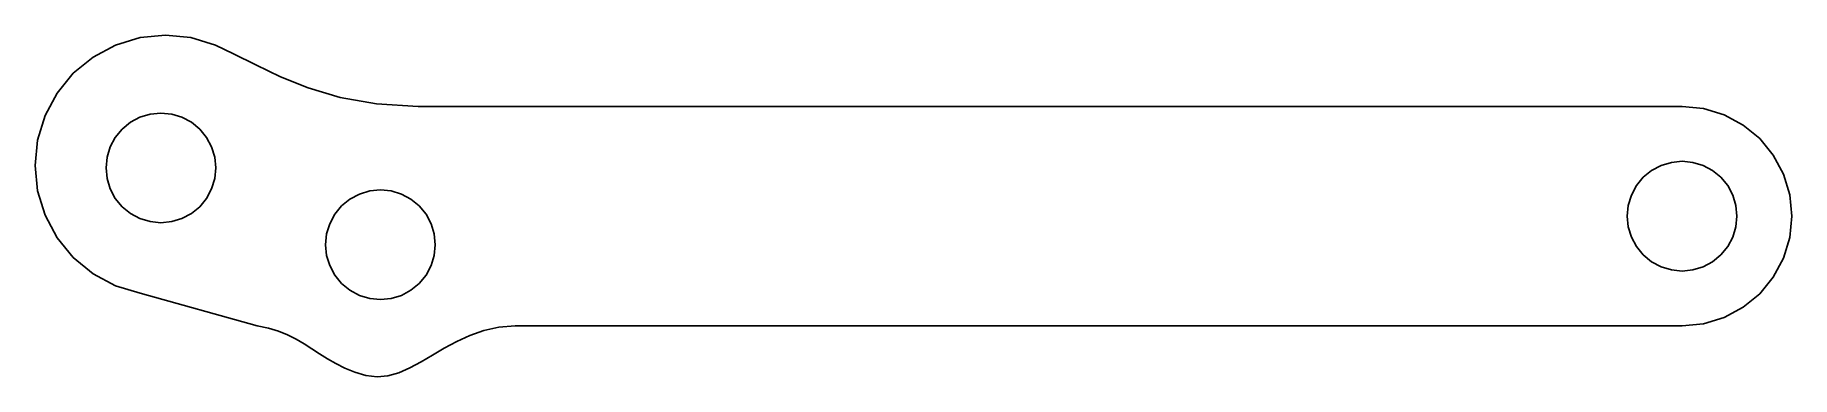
# Model space of a CAD drawing. Extents: x -86 to 74, y -15 to 17.
import ezdxf

# ---------------------------------------------------------------- set-up
doc = ezdxf.new("R2010")
doc.units = 0

msp = doc.modelspace()

# ---------------------------------------------------------------- linework, layer by layer
for p, q in [((-78.73, 15.6), (-76.5, 16.28)), ((-74.18, 16.5), (-76.5, 16.28)), ((-74.18, 16.5), (-71.86, 16.28)), ((-69.63, 15.6), (-71.86, 16.28)), ((-82.58, 13.02), (-80.78, 14.5)), ((-78.73, 15.6), (-80.78, 14.5)), ((-67.99, 14.79), (-69.63, 15.6)), ((-67.99, 14.79), (-65.96, 13.78)), ((-84.06, 11.22), (-82.58, 13.02)), ((-65.96, 13.78), (-63.71, 12.71)), ((-85.16, 9.17), (-84.06, 11.22)), ((-63.71, 12.71), (-61.17, 11.69)), ((-61.17, 11.69), (-58.27, 10.82)), ((-54.95, 10.23), (-58.27, 10.82)), ((-54.95, 10.23), (-51.15, 10.01)), ((-51.15, 10.01), (0, 10)), ((0, 10), (64, 10)), ((65.95, 9.81), (64, 10)), ((67.83, 9.24), (65.95, 9.81)), ((-85.16, 9.17), (-85.83, 6.94)), ((-78.14, 7.94), (-77.38, 8.56)), ((-76.51, 9.02), (-77.38, 8.56)), ((-76.51, 9.02), (-75.58, 9.3)), ((-75.58, 9.3), (-74.6, 9.4)), ((-74.6, 9.4), (-73.62, 9.3)), ((-72.69, 9.02), (-73.62, 9.3)), ((-72.69, 9.02), (-71.82, 8.56)), ((-71.06, 7.94), (-71.82, 8.56)), ((67.83, 9.24), (69.56, 8.31)), ((69.56, 8.31), (71.07, 7.07)), ((-86.06, 4.62), (-85.83, 6.94)), ((-79.22, 6.31), (-78.76, 7.18)), ((-78.14, 7.94), (-78.76, 7.18)), ((-71.06, 7.94), (-70.44, 7.18)), ((-70.44, 7.18), (-69.98, 6.31)), ((72.31, 5.56), (71.07, 7.07)), ((-79.6, 4.4), (-79.5, 5.38)), ((-79.5, 5.38), (-79.22, 6.31)), ((-69.98, 6.31), (-69.7, 5.38)), ((-69.6, 4.4), (-69.7, 5.38)), ((63.02, 4.9), (62.09, 4.62)), ((63.02, 4.9), (64, 5)), ((64.98, 4.9), (64, 5)), ((64.98, 4.9), (65.91, 4.62)), ((72.31, 5.56), (73.24, 3.83)), ((-86.06, 4.62), (-85.83, 2.3)), ((-79.6, 4.4), (-79.5, 3.42)), ((-79.5, 3.42), (-79.22, 2.49)), ((-69.98, 2.49), (-69.7, 3.42)), ((-69.6, 4.4), (-69.7, 3.42)), ((60.46, 3.54), (59.84, 2.78)), ((61.22, 4.16), (60.46, 3.54)), ((61.22, 4.16), (62.09, 4.62)), ((65.91, 4.62), (66.78, 4.16)), ((66.78, 4.16), (67.54, 3.54)), ((68.16, 2.78), (67.54, 3.54)), ((73.24, 3.83), (73.81, 1.95)), ((-85.16, 0.08), (-85.83, 2.3)), ((-78.76, 1.62), (-79.22, 2.49)), ((-78.14, 0.86), (-78.76, 1.62)), ((-71.06, 0.86), (-70.44, 1.62)), ((-69.98, 2.49), (-70.44, 1.62)), ((-56.51, 2.02), (-57.38, 1.56)), ((-56.51, 2.02), (-55.58, 2.3)), ((-55.58, 2.3), (-54.6, 2.4)), ((-53.62, 2.3), (-54.6, 2.4)), ((-53.62, 2.3), (-52.69, 2.02)), ((-52.69, 2.02), (-51.82, 1.56)), ((59.38, 1.91), (59.1, 0.98)), ((59.84, 2.78), (59.38, 1.91)), ((68.16, 2.78), (68.62, 1.91)), ((68.62, 1.91), (68.9, 0.98)), ((73.81, 1.95), (74, 0)), ((-84.06, -1.98), (-85.16, 0.08)), ((-78.14, 0.86), (-77.38, 0.24)), ((-77.38, 0.24), (-76.51, -0.22)), ((-72.69, -0.22), (-71.82, 0.24)), ((-71.06, 0.86), (-71.82, 0.24)), ((-59.22, -0.69), (-58.76, 0.18)), ((-58.14, 0.94), (-58.76, 0.18)), ((-57.38, 1.56), (-58.14, 0.94)), ((-51.06, 0.94), (-51.82, 1.56)), ((-50.44, 0.18), (-51.06, 0.94)), ((-49.98, -0.69), (-50.44, 0.18)), ((59.1, 0.98), (59, 0)), ((59.1, -0.98), (59, 0)), ((68.9, 0.98), (69, 0)), ((68.9, -0.98), (69, 0)), ((73.81, -1.95), (74, 0)), ((-76.51, -0.22), (-75.58, -0.5)), ((-74.6, -0.6), (-75.58, -0.5)), ((-74.6, -0.6), (-73.62, -0.5)), ((-72.69, -0.22), (-73.62, -0.5)), ((-59.22, -0.69), (-59.5, -1.62)), ((-49.98, -0.69), (-49.7, -1.62)), ((59.38, -1.91), (59.1, -0.98)), ((68.62, -1.91), (68.9, -0.98)), ((-84.06, -1.98), (-82.58, -3.78)), ((-59.6, -2.6), (-59.5, -1.62)), ((-59.6, -2.6), (-59.5, -3.58)), ((-49.6, -2.6), (-49.7, -1.62)), ((-49.6, -2.6), (-49.7, -3.58)), ((59.84, -2.78), (59.38, -1.91)), ((59.84, -2.78), (60.46, -3.54)), ((68.16, -2.78), (67.54, -3.54)), ((68.16, -2.78), (68.62, -1.91)), ((73.81, -1.95), (73.24, -3.83)), ((-80.78, -5.26), (-82.58, -3.78)), ((-59.5, -3.58), (-59.22, -4.51)), ((-58.76, -5.38), (-59.22, -4.51)), ((-50.44, -5.38), (-49.98, -4.51)), ((-49.98, -4.51), (-49.7, -3.58)), ((61.22, -4.16), (60.46, -3.54)), ((61.22, -4.16), (62.09, -4.62)), ((63.02, -4.9), (62.09, -4.62)), ((64.98, -4.9), (65.91, -4.62)), ((65.91, -4.62), (66.78, -4.16)), ((67.54, -3.54), (66.78, -4.16)), ((72.31, -5.56), (73.24, -3.83)), ((-80.78, -5.26), (-78.73, -6.35)), ((-78.73, -6.35), (-76.5, -7.03)), ((-58.76, -5.38), (-58.14, -6.14)), ((-58.14, -6.14), (-57.38, -6.76)), ((-51.82, -6.76), (-51.06, -6.14)), ((-50.44, -5.38), (-51.06, -6.14)), ((63.02, -4.9), (64, -5)), ((64.98, -4.9), (64, -5)), ((72.31, -5.56), (71.07, -7.07)), ((-76.5, -7.03), (-65.82, -10)), ((-57.38, -6.76), (-56.51, -7.22)), ((-55.58, -7.5), (-56.51, -7.22)), ((-55.58, -7.5), (-54.6, -7.6)), ((-54.6, -7.6), (-53.62, -7.5)), ((-53.62, -7.5), (-52.69, -7.22)), ((-52.69, -7.22), (-51.82, -6.76)), ((69.56, -8.31), (71.07, -7.07)), ((67.83, -9.24), (65.95, -9.81)), ((67.83, -9.24), (69.56, -8.31)), ((-64.81, -10.2), (-65.82, -10)), ((-63.9, -10.48), (-64.81, -10.2)), ((-63.9, -10.48), (-63.07, -10.82)), ((-63.07, -10.82), (-62.29, -11.22)), ((-47.65, -11.43), (-46.45, -10.87)), ((-45.17, -10.42), (-46.45, -10.87)), ((-43.8, -10.12), (-45.17, -10.42)), ((-43.8, -10.12), (-42.33, -10)), ((-42.33, -10), (0, -10)), ((64, -10), (0, -10)), ((65.95, -9.81), (64, -10)), ((-62.29, -11.22), (-61.56, -11.64)), ((-60.85, -12.09), (-61.56, -11.64)), ((-60.85, -12.09), (-60.14, -12.55)), ((-59.41, -13), (-60.14, -12.55)), ((-49.86, -12.68), (-50.9, -13.29)), ((-49.86, -12.68), (-48.78, -12.04)), ((-47.65, -11.43), (-48.78, -12.04)), ((-59.41, -13), (-58.65, -13.44)), ((-57.83, -13.85), (-58.65, -13.44)), ((-57.83, -13.85), (-56.93, -14.21)), ((-56.93, -14.21), (-55.94, -14.51)), ((-52.91, -14.27), (-53.91, -14.56)), ((-51.91, -13.83), (-52.91, -14.27)), ((-51.91, -13.83), (-50.9, -13.29)), ((-54.91, -14.65), (-55.94, -14.51)), ((-54.91, -14.65), (-53.91, -14.56))]:
    msp.add_line(p, q)

doc.saveas('drawing.dxf')
